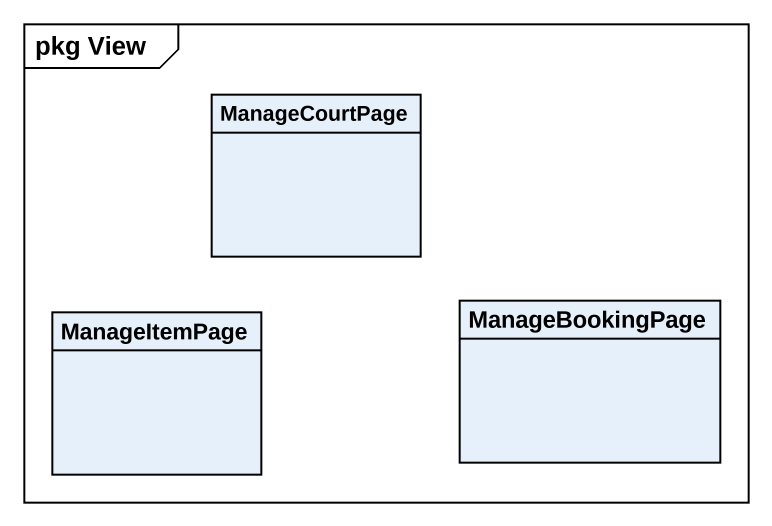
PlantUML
@startuml
mainframe pkg View
hide circle
hide empty members
class ManageCourtPage
class ManageItemPage
class ManageBookingPage
@enduml
